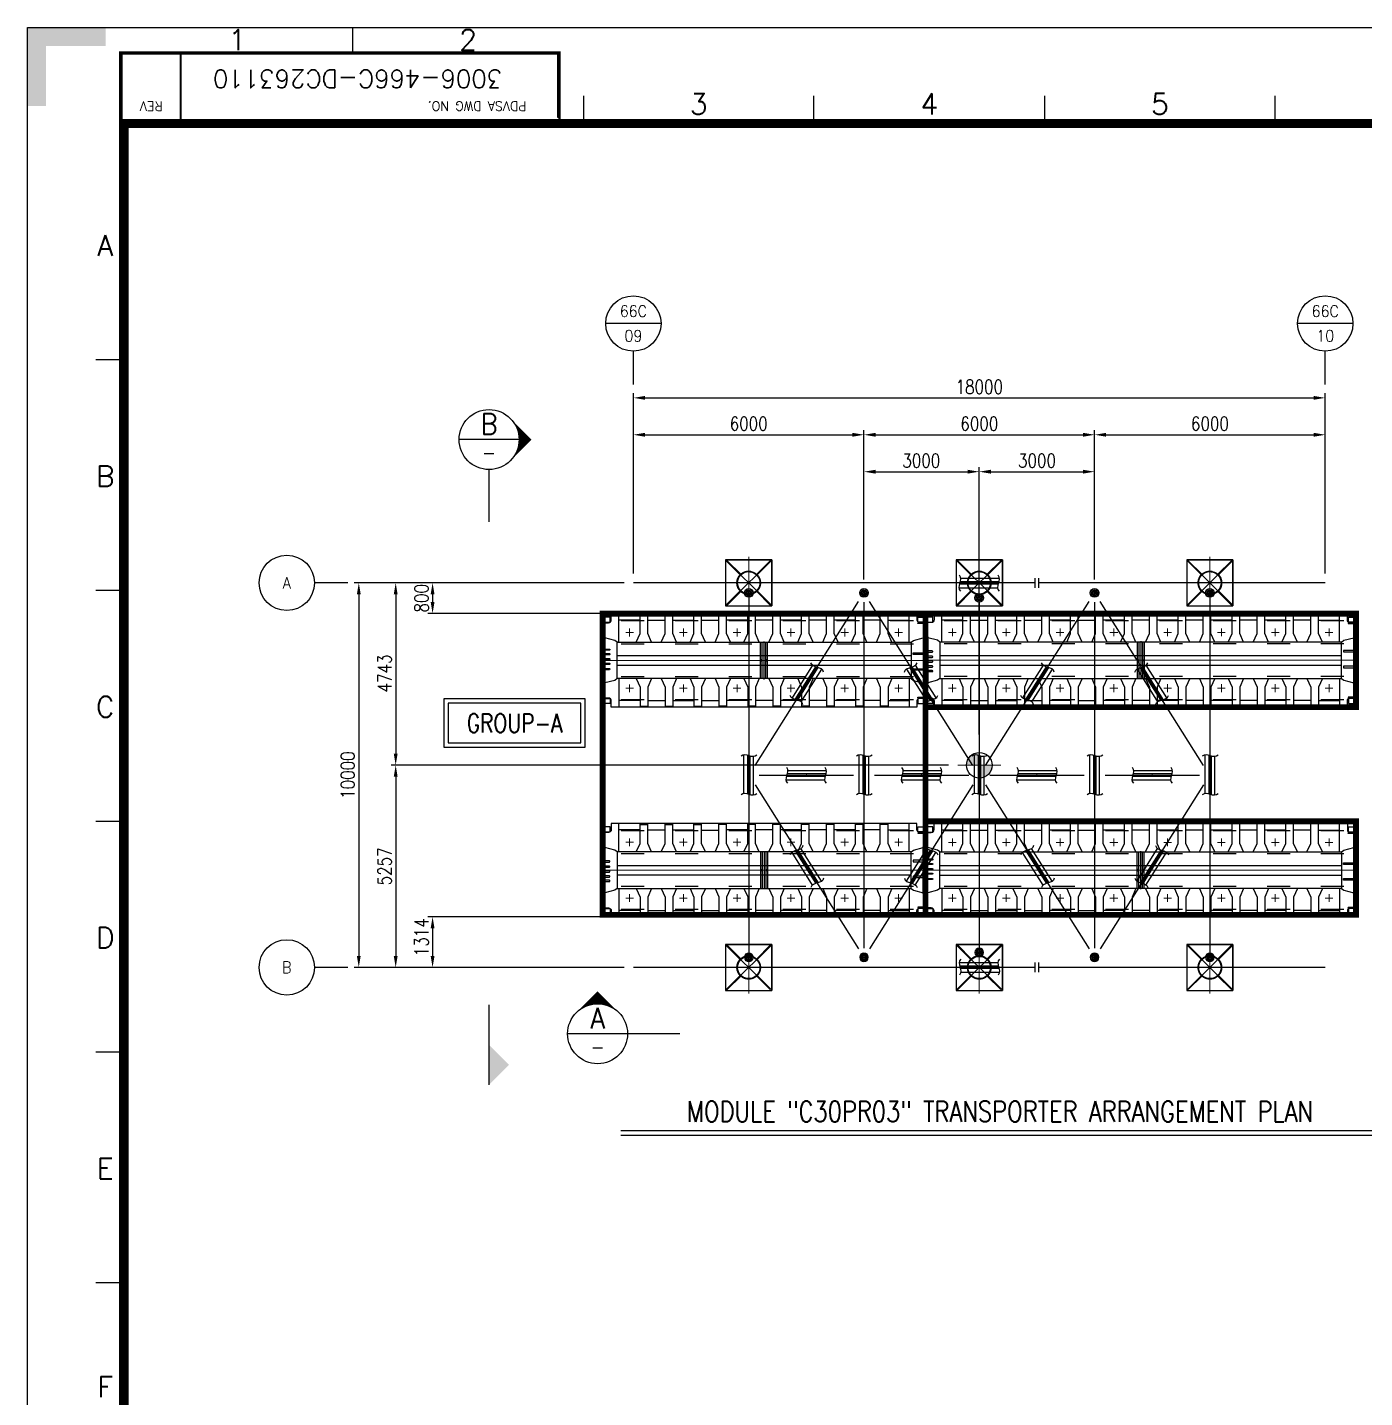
# Model space of a CAD drawing. Header units: metres. Extents: x 151392 to 252312, y -135713 to -64433.
# Drawn here: x 151392 to 186182, y -100063 to -64433 of the extents above; entities that cross this region are included whole.
import ezdxf
from ezdxf.enums import TextEntityAlignment as Align

# ---------------------------------------------------------------- set-up
doc = ezdxf.new("R2010")
doc.units = ezdxf.units.M
doc.header["$LTSCALE"] = 1200
for name, pattern in [('CENTER', [2, 1.25, -0.25, 0.25, -0.25]), ('DIVIDE', [1.25, 0.5, -0.25, 0, -0.25, 0, -0.25]), ('H1', [1.7, 1, -0.7]), ('HIDDEN', [0.375, 0.25, -0.125]), ('PHANTOM', [2.5, 1.25, -0.25, 0.25, -0.25, 0.25, -0.25])]:
    doc.linetypes.add(name, pattern=pattern)
doc.layers.get('0').update_dxf_attribs({"color": 9})
for name, color, linetype in [('CDIMEN', 7, 'Continuous'), ('CH', 2, 'Continuous'), ('CO', 7, 'Continuous'), ('CTEXTO', 7, 'Continuous'), ('DETALL', 7, 'Continuous'), ('DIM', 2, 'Continuous'), ('ETBLKA', 7, 'Continuous'), ('FORMAT', 2, 'Continuous'), ('hi', 2, 'HIDDEN'), ('li', 4, 'PHANTOM'), ('PLATAF', 2, 'Continuous'), ('TIRE', 6, 'DIVIDE'), ('TRANS', 121, 'DIVIDE')]:
    doc.layers.add(name, color=color, linetype=linetype)
doc.layers.add('CE', color=1, linetype='CENTER', lineweight=9)
doc.styles.add('ROMANS', font='romans.shx', dxfattribs={"width": 0.8, "height": 360, "bigfont": 'ghs.shx'})
doc.styles.add('romans1', font='ROMANS.SHX', dxfattribs={"width": 0.8, "height": 360})
doc.dimstyles.new('romans1$0', dxfattribs={"dimscale": 150, "dimtxt": 3, "dimasz": 2.5, "dimexe": 1, "dimexo": 2, "dimgap": 1, "dimtad": 0, "dimdec": 0, "dimtxsty": 'ROMANS', "dimcen": 2.5, "dimclrd": 2, "dimclre": 2, "dimclrt": 3, "dimazin": 0, "dimtfac": 1, "dimtdec": 0, "dimtmove": 0, "dimatfit": 3, "dimfxl": 0, "dimtvp": 0.85, "dimarcsym": 0})

# ---------------------------------------------------------------- blocks, each defined once
blk = doc.blocks.new('Offshore_HEC')
at = {"lineweight": 25}
for p, q in [((70.54, 588.74), (70.54, 593.98)), ((20, 588.76), (20, 574)), ((20, 588.74), (114.99, 588.74)), ((115.11, 588.62), (20, 588.62)), ((20, 588.49), (115.24, 588.49)), ((115.37, 588.36), (20, 588.36)), ((20, 588.24), (115.49, 588.24)), ((20.12, 574), (20.12, 588.76)), ((20.24, 588.75), (20.24, 574)), ((20.36, 574), (20.36, 588.74)), ((20.48, 588.74), (20.48, 574)), ((114.99, 574.5), (114.99, 588.75)), ((115.11, 588.75), (115.11, 574.38)), ((115.24, 574.25), (115.24, 588.75)), ((115.37, 588.75), (115.37, 574.12)), ((115.49, 574), (115.49, 588.75)), ((120.54, 579.16), (120.54, 573.16)), ((170.54, 573.16), (170.54, 579.16)), ((220.54, 579.16), (220.54, 573.16)), ((270.54, 573.16), (270.54, 579.16)), ((821, 574), (20, 574)), ((20, 574), (20, 20)), ((820.88, 573.88), (20.13, 573.88)), ((20.13, 573.88), (20.13, 20.12)), ((820.76, 573.76), (20.25, 573.76)), ((20.25, 573.76), (20.25, 20.25)), ((820.64, 573.64), (20.37, 573.64)), ((20.37, 573.64), (20.37, 20.38)), ((820.52, 573.52), (20.5, 573.52)), ((20.5, 573.52), (20.5, 20.5)), ((820.4, 573.4), (20.63, 573.4)), ((20.63, 573.4), (20.63, 20.62)), ((820.28, 573.28), (20.75, 573.28)), ((20.75, 573.28), (20.75, 20.75)), ((820.16, 573.16), (20.87, 573.16)), ((20.87, 573.16), (20.87, 20.88)), ((178.89, 572.79), (178.69, 573.16)), ((178.89, 572.79), (178.69, 573.16)), ((178.89, 572.79), (178.69, 573.16)), ((178.89, 572.79), (178.69, 573.16)), ((820.04, 573.04), (21, 573.04)), ((21, 573.04), (21, 21)), ((819.8, 572.8), (21.13, 572.8)), ((21.13, 572.8), (21.13, 21.12)), ((819.92, 572.92), (21.25, 572.92)), ((21.25, 572.92), (21.25, 21.25)), ((819.68, 572.68), (21.37, 572.68)), ((21.37, 572.68), (21.37, 21.38)), ((819.56, 572.56), (21.5, 572.56)), ((21.5, 572.56), (21.5, 21.5)), ((819.44, 572.44), (21.63, 572.44)), ((21.63, 572.44), (21.63, 21.62)), ((819.32, 572.32), (21.75, 572.32)), ((21.75, 572.32), (21.75, 21.75)), ((14.87, 522), (20.87, 522)), ((20.87, 472), (14.87, 472)), ((14.87, 422), (20.87, 422)), ((14.87, 372), (20.87, 372)), ((14.87, 322), (20.87, 322))]:
    blk.add_line(p, q, dxfattribs=at)
blk.add_lwpolyline([(0, 0), (0, 594), (841, 594), (841, 0)], close=True, dxfattribs=at)
at = {"lineweight": 20}
blk.add_lwpolyline([(33.37, 574), (33.37, 588.25), (33.25, 588.25), (33.25, 574), (33.12, 574), (33.12, 588.25)], dxfattribs=at)
at = {"lineweight": 9}
for points in [[(4, 590), (17, 590), (0, 594), (17, 594)], [(0, 577), (4, 577), (0, 594), (4, 590)]]:
    blk.add_solid(points, dxfattribs=at)
at = {"lineweight": 20, "style": 'ROMANS'}
for s, p in [('1', (45.54, 589.05)), ('2', (95.54, 589.05)), ('3', (145.54, 575.16)), ('4', (195.54, 575.16)), ('5', (245.54, 575.16)), ('A', (16.87, 544.5)), ('B', (16.87, 494.5)), ('C', (16.87, 444.5)), ('D', (16.87, 394.5)), ('E', (16.87, 344.5)), ('F', (16.87, 297.16))]:
    blk.add_text(s, height=4.5, dxfattribs=at).set_placement(p, align=Align.CENTER)
for s, p in [('REV', (26.88, 577.95)), ('PDVSA DWG NO.', (97.51, 577.95))]:
    blk.add_text(s, height=2, rotation=180, dxfattribs=at).set_placement(p, align=Align.CENTER)
blk = doc.blocks.new('A$C44376C6C')
at = {"layer": 'PLATAF', "linetype": 'H1'}
for p, q in [((-400, 25), (407, 25)), ((-408, -25), (393, -25))]:
    blk.add_line(p, q, dxfattribs=at)
at = {"layer": 'PLATAF'}
for p, q in [((418, 100), (-386, 100)), ((386, -100), (-418, -100))]:
    blk.add_line(p, q, dxfattribs=at)
for points in [[(-418, 170), (-393, 135), (-385, 96), (-390, 54), (-402, 10), (-414, -35), (-420, -79), (-416, -120), (-395, -158)], [(386, 170), (411, 135), (419, 96), (414, 54), (403, 10), (391, -35), (384, -79), (388, -120), (409, -158)]]:
    blk.add_lwpolyline(points, dxfattribs=at)
blk.add_point((0, 0), dxfattribs=at)
blk = doc.blocks.new('SHE')
at = {"layer": 'PLATAF', "linetype": 'Continuous'}
for radius in [90, 65, 40, 15]:
    blk.add_circle((0, -90), radius, dxfattribs=at)
blk = doc.blocks.new('COG')
at = {"layer": 'CH', "linetype": 'Continuous'}
h = blk.add_hatch(color=7, dxfattribs=at)
h.paths.add_polyline_path([(0, 0), (0, 2.78, 0.414214), (-2.78, 0)])
h.paths.add_polyline_path([(2.78, 0), (0, 0), (0, -2.78, 0.414214)])
at = {"layer": 'CE'}
for p, q in [((0, 4.66), (0, -4.66)), ((-4.66, 0), (4.66, 0))]:
    blk.add_line(p, q, dxfattribs=at)
at = {"layer": 'CH', "color": 2, "linetype": 'Continuous'}
blk.add_circle((0, 0), 2.78, dxfattribs=at)
blk = doc.blocks.new('TIRE')
at = {"layer": 'CE'}
for p, q in [((100, 0), (-100, 0)), ((0, 100), (0, -100))]:
    blk.add_line(p, q, dxfattribs=at)
at = {"layer": 'TIRE', "color": 1, "linetype": 'DIVIDE'}
for p, q in [((385, 300), (-385, 300)), ((385, -300), (-385, -300))]:
    blk.add_line(p, q, dxfattribs=at)
blk = doc.blocks.new('A$C317A5FFB')
at = {"layer": 'CE', "linetype": 'ByBlock'}
blk.add_line((11200, 1216), (0, 1216), dxfattribs=at)
at = {"layer": 'TRANS', "linetype": 'ByBlock', "ltscale": 0.3}
for p, q in [((425, 1691), (425, 2431)), ((975, 2261), (425, 2261)), ((975, 1913), (975, 2431)), ((975, 2406), (1175, 2406)), ((1175, 1913), (1175, 2431)), ((1175, 2261), (1625, 2261)), ((1625, 1913), (1625, 2431)), ((1625, 2406), (1825, 2406)), ((1825, 1913), (1825, 2430)), ((1825, 2261), (2375, 2261)), ((2375, 1913), (2375, 2431)), ((2375, 2406), (2575, 2406)), ((2575, 1913), (2575, 2430)), ((2575, 2260), (3025, 2260)), ((3025, 1913), (3025, 2430)), ((3225, 2406), (3025, 2406)), ((3225, 1913), (3225, 2431)), ((3775, 2261), (3225, 2261)), ((3775, 1913), (3775, 2430)), ((5375, 2406), (3775, 2406)), ((3975, 1913), (3975, 2430)), ((3975, 2260), (4425, 2260)), ((4425, 1913), (4425, 2430)), ((4625, 2406), (4425, 2406)), ((4625, 1913), (4625, 2431)), ((5175, 2261), (4625, 2261)), ((5175, 1913), (5175, 2430)), ((5375, 1913), (5375, 2431)), ((5825, 2261), (5375, 2261)), ((5825, 1913), (5825, 2431)), ((7425, 2406), (5825, 2406)), ((6025, 1913), (6025, 2431)), ((6575, 2261), (6025, 2261)), ((6575, 1913), (6575, 2430)), ((6775, 2406), (6575, 2406)), ((6775, 1913), (6775, 2431)), ((7225, 2261), (6775, 2261)), ((7225, 1913), (7225, 2431)), ((7425, 1913), (7425, 2431)), ((7975, 2261), (7425, 2261)), ((7975, 1913), (7975, 2430)), ((8175, 2406), (7975, 2406)), ((8175, 1913), (8175, 2431)), ((8625, 2261), (8175, 2261)), ((8625, 1913), (8625, 2431)), ((8825, 2406), (8625, 2406)), ((8825, 1913), (8825, 2431)), ((9375, 2261), (8825, 2261)), ((9375, 1913), (9375, 2430)), ((9575, 2406), (9375, 2406)), ((9575, 1913), (9575, 2431)), ((10025, 2261), (9575, 2261)), ((10025, 1913), (10025, 2431)), ((10225, 2406), (10025, 2406)), ((10225, 1913), (10225, 2431)), ((10225, 2261), (10775, 2261)), ((10775, 1691), (10775, 2431)), ((11200, 2186), (11000, 2186)), ((11000, 2186), (11000, 2174)), ((11000, 2174), (11200, 2174)), ((314, 1736), (60, 1804)), ((875, 1691), (975, 1913)), ((1275, 1691), (1175, 1913)), ((1525, 1691), (1625, 1913)), ((1925, 1690), (1825, 1913)), ((2275, 1691), (2375, 1913)), ((2675, 1690), (2575, 1913)), ((2925, 1690), (3025, 1913)), ((3325, 1691), (3225, 1913)), ((3675, 1690), (3775, 1913)), ((4075, 1690), (3975, 1913)), ((4325, 1690), (4425, 1913)), ((4725, 1691), (4625, 1913)), ((5075, 1690), (5175, 1913)), ((5475, 1691), (5375, 1913)), ((5725, 1691), (5825, 1913)), ((6125, 1691), (6025, 1913)), ((6475, 1690), (6575, 1913)), ((6875, 1691), (6775, 1913)), ((7125, 1691), (7225, 1913)), ((7525, 1691), (7425, 1913)), ((7875, 1690), (7975, 1913)), ((8275, 1691), (8175, 1913)), ((8525, 1691), (8625, 1913)), ((8925, 1691), (8825, 1913)), ((9275, 1690), (9375, 1913)), ((9675, 1691), (9575, 1913)), ((9925, 1691), (10025, 1913)), ((10325, 1691), (10225, 1913)), ((10886, 1736), (11140, 1804)), ((375, 1691), (314, 1736)), ((5600, 1711), (5600, 721)), ((10825, 1691), (10886, 1736)), ((11200, 1474), (10875, 1474)), ((10875, 1474), (10875, 1434)), ((10875, 1434), (11200, 1434)), ((375, 1341), (10825, 1341)), ((375, 1091), (10825, 1091)), ((375, 741), (314, 695)), ((425, 741), (425, 0)), ((875, 741), (975, 518)), ((1275, 741), (1175, 518)), ((1525, 741), (1625, 518)), ((1925, 741), (1825, 519)), ((2275, 741), (2375, 518)), ((2675, 741), (2575, 519)), ((2925, 741), (3025, 519)), ((3325, 741), (3225, 518)), ((3675, 741), (3775, 519)), ((4075, 741), (3975, 519)), ((4325, 741), (4425, 519)), ((4725, 741), (4625, 518)), ((5075, 741), (5175, 519)), ((5475, 741), (5375, 518)), ((5725, 741), (5825, 518)), ((6125, 741), (6025, 518)), ((6475, 741), (6575, 519)), ((6875, 741), (6775, 518)), ((7125, 741), (7225, 518)), ((7525, 741), (7425, 518)), ((7875, 741), (7975, 519)), ((8275, 741), (8175, 518)), ((8525, 741), (8625, 518)), ((8925, 741), (8825, 518)), ((9275, 741), (9375, 519)), ((9675, 741), (9575, 518)), ((9925, 741), (10025, 518)), ((10325, 741), (10225, 518)), ((10775, 741), (10775, 0)), ((10825, 741), (10886, 695)), ((11200, 1064), (10875, 1064)), ((10875, 1064), (10875, 1024)), ((10875, 1024), (11200, 1024)), ((314, 695), (60, 627)), ((975, 518), (975, 1)), ((1175, 518), (1175, 1)), ((1625, 518), (1625, 1)), ((1825, 519), (1825, 1)), ((2375, 518), (2375, 1)), ((2575, 519), (2575, 1)), ((3025, 519), (3025, 1)), ((3225, 518), (3225, 1)), ((3775, 519), (3775, 1)), ((3975, 519), (3975, 1)), ((4425, 519), (4425, 1)), ((4625, 518), (4625, 1)), ((5175, 519), (5175, 1)), ((5375, 518), (5375, 1)), ((5825, 518), (5825, 1)), ((6025, 518), (6025, 1)), ((6575, 519), (6575, 1)), ((6775, 518), (6775, 1)), ((7225, 518), (7225, 1)), ((7425, 518), (7425, 1)), ((7975, 519), (7975, 1)), ((8175, 518), (8175, 1)), ((8625, 518), (8625, 1)), ((8825, 518), (8825, 1)), ((9375, 519), (9375, 1)), ((9575, 518), (9575, 1)), ((10025, 518), (10025, 1)), ((10225, 518), (10225, 1)), ((10886, 695), (11140, 627)), ((975, 170), (425, 170)), ((1175, 171), (1625, 171)), ((1825, 171), (2375, 171)), ((2575, 171), (3025, 171)), ((3775, 171), (3225, 171)), ((3975, 171), (4425, 171)), ((5175, 171), (4625, 171)), ((5825, 171), (5375, 171)), ((6575, 171), (6025, 171)), ((7225, 171), (6775, 171)), ((7975, 171), (7425, 171)), ((8625, 171), (8175, 171)), ((9375, 171), (8825, 171)), ((10025, 171), (9575, 171)), ((10225, 170), (10775, 170)), ((11200, 258), (11000, 258)), ((11000, 258), (11000, 246)), ((11000, 246), (11200, 246))]:
    blk.add_line(p, q, dxfattribs=at)
for points in [[(195, 2211), (195, 2341), (0, 2341), (0, 2210), (194, 2210)], [(30, 2186), (0, 2186), (0, 246), (30, 246)], [(11005, 2211), (11005, 2341), (11200, 2341), (11200, 2210), (11006, 2210)], [(11170, 2186), (11200, 2186), (11200, 246), (11170, 246)], [(5510, 1691), (5510, 741)], [(5552, 1691), (5552, 741)], [(5648, 1691), (5648, 741)], [(5690, 1691), (5690, 741)], [(195, 221), (195, 89), (0, 89), (0, 222), (194, 222)], [(11005, 221), (11005, 89), (11200, 89), (11200, 222), (11006, 222)]]:
    blk.add_lwpolyline(points, dxfattribs=at)
at = {"layer": 'TRANS', "color": 7, "linetype": 'ByBlock', "ltscale": 0.3}
blk.add_lwpolyline([(150, 2196), (30, 2196), (30, 1825), (60, 1825), (60, 606), (30, 606), (30, 236), (150, 236, -0.414214), (225, 161), (225, 1), (10975, 1), (10975, 161, -0.414214), (11050, 236), (11170, 236), (11170, 606), (11140, 606), (11140, 1825), (11170, 1825), (11170, 2196), (11050, 2196, -0.414214), (10975, 2271), (10975, 2431), (225, 2431), (225, 2271, -0.414214)], format="xyb", close=True, dxfattribs=at)
at = {"layer": 'TRANS', "linetype": 'ByBlock', "ltscale": 0.5}
for points in [[(0, 1428), (175, 1428), (190, 1437), (190, 1449), (175, 1458), (0, 1458)], [(0, 1290), (175, 1290), (190, 1299), (190, 1311), (175, 1320), (0, 1320)], [(0, 1168), (175, 1168), (190, 1177), (190, 1189), (175, 1198), (0, 1198)], [(0, 1038), (175, 1038), (190, 1047), (190, 1059), (175, 1068), (0, 1068)], [(0, 923), (190, 923), (190, 944), (175, 953), (0, 953)]]:
    blk.add_lwpolyline(points, dxfattribs=at)
at = {"layer": 'TRANS', "linetype": 'ByBlock', "ltscale": 0.3}
blk.add_lwpolyline([(375, 741), (10825, 741), (10825, 1691), (375, 1691)], close=True, dxfattribs=at)
for centre in [(5531, 1216), (5669, 1216)]:
    blk.add_circle(centre, 21, dxfattribs=at)
at = {"layer": 'TRANS', "linetype": 'ByBlock'}
for p in [(700, 1941), (2100, 1941), (3500, 1941), (4900, 1941), (6300, 1941), (7700, 1941), (9100, 1941), (10500, 1941), (700, 491), (2100, 491), (3500, 491), (4900, 491), (6300, 491), (7700, 491), (9100, 491), (10500, 491)]:
    blk.add_blockref('TIRE', p, dxfattribs=at)
blk = doc.blocks.new('A$C0EE77790')
at = {"layer": 'CE', "linetype": 'ByBlock'}
blk.add_line((8400, 1216), (0, 1216), dxfattribs=at)
at = {"layer": 'TRANS', "linetype": 'ByBlock', "ltscale": 0.3}
for p, q in [((425, 1691), (425, 2431)), ((975, 2261), (425, 2261)), ((975, 1913), (975, 2431)), ((975, 2406), (1175, 2406)), ((1175, 1913), (1175, 2431)), ((1175, 2261), (1625, 2261)), ((1625, 1913), (1625, 2431)), ((1625, 2406), (1825, 2406)), ((1825, 1913), (1825, 2430)), ((1825, 2261), (2375, 2261)), ((2375, 1913), (2375, 2431)), ((2375, 2406), (2575, 2406)), ((2575, 1913), (2575, 2430)), ((2575, 2260), (3025, 2260)), ((3025, 1913), (3025, 2430)), ((3225, 2406), (3025, 2406)), ((3225, 1913), (3225, 2431)), ((3775, 2261), (3225, 2261)), ((3775, 1913), (3775, 2430)), ((3975, 2406), (3775, 2406)), ((3975, 1913), (3975, 2431)), ((4425, 2261), (3975, 2261)), ((4425, 1913), (4425, 2431)), ((4625, 2406), (4425, 2406)), ((4625, 1913), (4625, 2431)), ((5175, 2261), (4625, 2261)), ((5175, 1913), (5175, 2430)), ((5375, 2406), (5175, 2406)), ((5375, 1913), (5375, 2431)), ((5825, 2261), (5375, 2261)), ((5825, 1913), (5825, 2431)), ((6025, 2406), (5825, 2406)), ((6025, 1913), (6025, 2431)), ((6575, 2261), (6025, 2261)), ((6575, 1913), (6575, 2430)), ((6775, 2406), (6575, 2406)), ((6775, 1913), (6775, 2431)), ((7225, 2261), (6775, 2261)), ((7225, 1913), (7225, 2431)), ((7425, 2406), (7225, 2406)), ((7425, 1913), (7425, 2431)), ((7425, 2261), (7975, 2261)), ((7975, 1691), (7975, 2431)), ((8400, 2186), (8200, 2186)), ((8200, 2186), (8200, 2174)), ((8200, 2174), (8400, 2174)), ((314, 1736), (60, 1804)), ((875, 1691), (975, 1913)), ((1275, 1691), (1175, 1913)), ((1525, 1691), (1625, 1913)), ((1925, 1690), (1825, 1913)), ((2275, 1691), (2375, 1913)), ((2675, 1690), (2575, 1913)), ((2925, 1690), (3025, 1913)), ((3325, 1691), (3225, 1913)), ((3675, 1690), (3775, 1913)), ((4075, 1691), (3975, 1913)), ((4325, 1691), (4425, 1913)), ((4725, 1691), (4625, 1913)), ((5075, 1690), (5175, 1913)), ((5475, 1691), (5375, 1913)), ((5725, 1691), (5825, 1913)), ((6125, 1691), (6025, 1913)), ((6475, 1690), (6575, 1913)), ((6875, 1691), (6775, 1913)), ((7125, 1691), (7225, 1913)), ((7525, 1691), (7425, 1913)), ((8086, 1736), (8340, 1804)), ((375, 1691), (314, 1736)), ((4200, 1711), (4200, 721)), ((8025, 1691), (8086, 1736)), ((8400, 1474), (8075, 1474)), ((8075, 1474), (8075, 1434)), ((8075, 1434), (8400, 1434)), ((375, 1341), (8025, 1341)), ((375, 1091), (8025, 1091)), ((375, 741), (314, 695)), ((425, 741), (425, 0)), ((875, 741), (975, 518)), ((1275, 741), (1175, 518)), ((1525, 741), (1625, 518)), ((1925, 741), (1825, 519)), ((2275, 741), (2375, 518)), ((2675, 741), (2575, 519)), ((2925, 741), (3025, 519)), ((3325, 741), (3225, 518)), ((3675, 741), (3775, 519)), ((4075, 741), (3975, 518)), ((4325, 741), (4425, 518)), ((4725, 741), (4625, 518)), ((5075, 741), (5175, 519)), ((5475, 741), (5375, 518)), ((5725, 741), (5825, 518)), ((6125, 741), (6025, 518)), ((6475, 741), (6575, 519)), ((6875, 741), (6775, 518)), ((7125, 741), (7225, 518)), ((7525, 741), (7425, 518)), ((7975, 741), (7975, 0)), ((8025, 741), (8086, 695)), ((8400, 1064), (8075, 1064)), ((8075, 1064), (8075, 1024)), ((8075, 1024), (8400, 1024)), ((314, 695), (60, 627)), ((975, 518), (975, 1)), ((1175, 518), (1175, 1)), ((1625, 518), (1625, 1)), ((1825, 519), (1825, 1)), ((2375, 518), (2375, 1)), ((2575, 519), (2575, 1)), ((3025, 519), (3025, 1)), ((3225, 518), (3225, 1)), ((3775, 519), (3775, 1)), ((3975, 518), (3975, 1)), ((4425, 518), (4425, 1)), ((4625, 518), (4625, 1)), ((5175, 519), (5175, 1)), ((5375, 518), (5375, 1)), ((5825, 518), (5825, 1)), ((6025, 518), (6025, 1)), ((6575, 519), (6575, 1)), ((6775, 518), (6775, 1)), ((7225, 518), (7225, 1)), ((7425, 518), (7425, 1)), ((8086, 695), (8340, 627)), ((975, 170), (425, 170)), ((1175, 171), (1625, 171)), ((1825, 171), (2375, 171)), ((2575, 171), (3025, 171)), ((3775, 171), (3225, 171)), ((4425, 171), (3975, 171)), ((5175, 171), (4625, 171)), ((5825, 171), (5375, 171)), ((6575, 171), (6025, 171)), ((7225, 171), (6775, 171)), ((7425, 170), (7975, 170)), ((8400, 258), (8200, 258)), ((8200, 258), (8200, 246)), ((8200, 246), (8400, 246))]:
    blk.add_line(p, q, dxfattribs=at)
for points in [[(195, 2211), (195, 2341), (0, 2341), (0, 2210), (194, 2210)], [(30, 2186), (0, 2186), (0, 246), (30, 246)], [(8205, 2211), (8205, 2341), (8400, 2341), (8400, 2210), (8206, 2210)], [(8370, 2186), (8400, 2186), (8400, 246), (8370, 246)], [(4110, 1691), (4110, 741)], [(4152, 1691), (4152, 741)], [(4248, 1691), (4248, 741)], [(4290, 1691), (4290, 741)], [(195, 221), (195, 89), (0, 89), (0, 222), (194, 222)], [(8205, 221), (8205, 89), (8400, 89), (8400, 222), (8206, 222)]]:
    blk.add_lwpolyline(points, dxfattribs=at)
at = {"layer": 'TRANS', "color": 7, "linetype": 'ByBlock', "ltscale": 0.3}
blk.add_lwpolyline([(150, 2196), (30, 2196), (30, 1825), (60, 1825), (60, 606), (30, 606), (30, 236), (150, 236, -0.414214), (225, 161), (225, 1), (8175, 1), (8175, 161, -0.414214), (8250, 236), (8370, 236), (8370, 606), (8340, 606), (8340, 1825), (8370, 1825), (8370, 2196), (8250, 2196, -0.414214), (8175, 2271), (8175, 2431), (225, 2431), (225, 2271, -0.414214)], format="xyb", close=True, dxfattribs=at)
at = {"layer": 'TRANS', "linetype": 'ByBlock', "ltscale": 0.5}
for points in [[(0, 1428), (175, 1428), (190, 1437), (190, 1449), (175, 1458), (0, 1458)], [(0, 1290), (175, 1290), (190, 1299), (190, 1311), (175, 1320), (0, 1320)], [(0, 1168), (175, 1168), (190, 1177), (190, 1189), (175, 1198), (0, 1198)], [(0, 1038), (175, 1038), (190, 1047), (190, 1059), (175, 1068), (0, 1068)], [(0, 923), (190, 923), (190, 944), (175, 953), (0, 953)]]:
    blk.add_lwpolyline(points, dxfattribs=at)
at = {"layer": 'TRANS', "linetype": 'ByBlock', "ltscale": 0.3}
blk.add_lwpolyline([(375, 741), (8025, 741), (8025, 1691), (375, 1691)], close=True, dxfattribs=at)
for centre in [(4131, 1216), (4269, 1216)]:
    blk.add_circle(centre, 21, dxfattribs=at)
at = {"layer": 'TRANS', "linetype": 'ByBlock'}
for p in [(700, 1941), (2100, 1941), (3500, 1941), (4900, 1941), (6300, 1941), (7700, 1941), (700, 491), (2100, 491), (3500, 491), (4900, 491), (6300, 491), (7700, 491)]:
    blk.add_blockref('TIRE', p, dxfattribs=at)
blk = doc.blocks.new('*D30')
at = {"layer": 'CDIMEN', "lineweight": -2, "ltscale": 0.1, "transparency": 16777216}
for p, q in [((167158, -78637), (167158, -74906)), ((167458, -75026), (172858, -75026)), ((173158, -78787), (173158, -74906))]:
    blk.add_line(p, q, dxfattribs=at)
at = {"layer": 'CDIMEN', "ltscale": 0.1, "transparency": 16777216}
for points in [[(167458, -74976), (167458, -75076), (167158, -75026)], [(172858, -74976), (172858, -75076), (173158, -75026)]]:
    blk.add_solid(points, dxfattribs=at)
at = {"layer": 'DEFPOINTS', "color": 0, "ltscale": 0.1, "transparency": 16777216}
for p in [(173158, -75026), (167158, -78877), (173158, -79027)]:
    blk.add_point(p, dxfattribs=at)
at = {"layer": 'CDIMEN', "ltscale": 0.1, "transparency": 16777216, "insert": (170158, -74738), "char_height": 360, "attachment_point": 5, "style": 'romans1'}
blk.add_mtext('6000', dxfattribs=at)
blk = doc.blocks.new('*D31')
at = {"layer": 'CDIMEN', "lineweight": -2, "ltscale": 0.1, "transparency": 16777216}
for p, q in [((173158, -78787), (173158, -74906)), ((173458, -75026), (178858, -75026)), ((179158, -78787), (179158, -74906))]:
    blk.add_line(p, q, dxfattribs=at)
at = {"layer": 'CDIMEN', "ltscale": 0.1, "transparency": 16777216}
for points in [[(173458, -74976), (173458, -75076), (173158, -75026)], [(178858, -74976), (178858, -75076), (179158, -75026)]]:
    blk.add_solid(points, dxfattribs=at)
at = {"layer": 'DEFPOINTS', "color": 0, "ltscale": 0.1, "transparency": 16777216}
for p in [(179158, -75026), (173158, -79027), (179158, -79027)]:
    blk.add_point(p, dxfattribs=at)
at = {"layer": 'CDIMEN', "ltscale": 0.1, "transparency": 16777216, "insert": (176158, -74738), "char_height": 360, "attachment_point": 5, "style": 'romans1'}
blk.add_mtext('6000', dxfattribs=at)
blk = doc.blocks.new('*D32')
at = {"layer": 'CDIMEN', "lineweight": -2, "ltscale": 0.1, "transparency": 16777216}
for p, q in [((179158, -78787), (179158, -74906)), ((179458, -75026), (184858, -75026)), ((185158, -78637), (185158, -74906))]:
    blk.add_line(p, q, dxfattribs=at)
at = {"layer": 'CDIMEN', "ltscale": 0.1, "transparency": 16777216}
for points in [[(179458, -74976), (179458, -75076), (179158, -75026)], [(184858, -74976), (184858, -75076), (185158, -75026)]]:
    blk.add_solid(points, dxfattribs=at)
at = {"layer": 'DEFPOINTS', "color": 0, "ltscale": 0.1, "transparency": 16777216}
for p in [(185158, -75026), (179158, -79027), (185158, -78877)]:
    blk.add_point(p, dxfattribs=at)
at = {"layer": 'CDIMEN', "ltscale": 0.1, "transparency": 16777216, "insert": (182158, -74738), "char_height": 360, "attachment_point": 5, "style": 'romans1'}
blk.add_mtext('6000', dxfattribs=at)
blk = doc.blocks.new('*D33')
at = {"layer": 'CDIMEN', "lineweight": -2, "ltscale": 0.1, "transparency": 16777216}
for p, q in [((173158, -78787), (173158, -75866)), ((176158, -82821), (176158, -75866)), ((173458, -75986), (175858, -75986))]:
    blk.add_line(p, q, dxfattribs=at)
at = {"layer": 'CDIMEN', "ltscale": 0.1, "transparency": 16777216}
for points in [[(173458, -75936), (173458, -76036), (173158, -75986)], [(175858, -75936), (175858, -76036), (176158, -75986)]]:
    blk.add_solid(points, dxfattribs=at)
at = {"layer": 'DEFPOINTS', "color": 0, "ltscale": 0.1, "transparency": 16777216}
for p in [(176158, -75986), (173158, -79027), (176158, -83061)]:
    blk.add_point(p, dxfattribs=at)
at = {"layer": 'CDIMEN', "ltscale": 0.1, "transparency": 16777216, "insert": (174648, -75698), "char_height": 360, "attachment_point": 5, "style": 'romans1'}
blk.add_mtext('3000', dxfattribs=at)
blk = doc.blocks.new('*D34')
at = {"layer": 'CDIMEN', "lineweight": -2, "ltscale": 0.1, "transparency": 16777216}
for p, q in [((176158, -82821), (176158, -75866)), ((179158, -78787), (179158, -75866)), ((176458, -75986), (178858, -75986))]:
    blk.add_line(p, q, dxfattribs=at)
at = {"layer": 'CDIMEN', "ltscale": 0.1, "transparency": 16777216}
for points in [[(176458, -75936), (176458, -76036), (176158, -75986)], [(178858, -75936), (178858, -76036), (179158, -75986)]]:
    blk.add_solid(points, dxfattribs=at)
at = {"layer": 'DEFPOINTS', "color": 0, "ltscale": 0.1, "transparency": 16777216}
for p in [(179158, -75986), (179158, -79027), (176158, -83061)]:
    blk.add_point(p, dxfattribs=at)
at = {"layer": 'CDIMEN', "ltscale": 0.1, "transparency": 16777216, "insert": (177658, -75698), "char_height": 360, "attachment_point": 5, "style": 'romans1'}
blk.add_mtext('3000', dxfattribs=at)
blk = doc.blocks.new('*D35')
at = {"layer": 'CDIMEN', "lineweight": -2, "ltscale": 0.1, "transparency": 16777216}
for p, q in [((167158, -78637), (167158, -73946)), ((167458, -74066), (184858, -74066)), ((185158, -78637), (185158, -73946))]:
    blk.add_line(p, q, dxfattribs=at)
at = {"layer": 'CDIMEN', "ltscale": 0.1, "transparency": 16777216}
for points in [[(167458, -74016), (167458, -74116), (167158, -74066)], [(184858, -74016), (184858, -74116), (185158, -74066)]]:
    blk.add_solid(points, dxfattribs=at)
at = {"layer": 'DEFPOINTS', "color": 0, "ltscale": 0.1, "transparency": 16777216}
for p in [(185158, -74066), (167158, -78877), (185158, -78877)]:
    blk.add_point(p, dxfattribs=at)
at = {"layer": 'CDIMEN', "ltscale": 0.1, "transparency": 16777216, "insert": (176158, -73778), "char_height": 360, "attachment_point": 5, "style": 'romans1'}
blk.add_mtext('18000', dxfattribs=at)
blk = doc.blocks.new('*D36')
at = {"layer": 'CDIMEN', "lineweight": -2, "ltscale": 0.1, "transparency": 16777216}
for p, q in [((166918, -78877), (161814, -78877)), ((161934, -79177), (161934, -79377)), ((166343, -79677), (161814, -79677))]:
    blk.add_line(p, q, dxfattribs=at)
at = {"layer": 'CDIMEN', "ltscale": 0.1, "transparency": 16777216}
for points in [[(161884, -79177), (161984, -79177), (161934, -78877)], [(161884, -79377), (161984, -79377), (161934, -79677)]]:
    blk.add_solid(points, dxfattribs=at)
at = {"layer": 'DEFPOINTS', "color": 0, "ltscale": 0.1, "transparency": 16777216}
for p in [(167158, -78877), (161934, -79677), (166583, -79677)]:
    blk.add_point(p, dxfattribs=at)
at = {"layer": 'CDIMEN', "ltscale": 0.1, "transparency": 16777216, "insert": (161646, -79277), "char_height": 360, "attachment_point": 5, "rotation": 90, "style": 'romans1'}
blk.add_mtext('800', dxfattribs=at)
blk = doc.blocks.new('*D37')
at = {"layer": 'CDIMEN', "lineweight": -2, "ltscale": 0.1, "transparency": 16777216}
for p, q in [((166918, -78877), (160854, -78877)), ((160974, -79177), (160974, -83320)), ((175358, -83620), (160854, -83620))]:
    blk.add_line(p, q, dxfattribs=at)
at = {"layer": 'CDIMEN', "ltscale": 0.1, "transparency": 16777216}
for points in [[(160924, -79177), (161024, -79177), (160974, -78877)], [(160924, -83320), (161024, -83320), (160974, -83620)]]:
    blk.add_solid(points, dxfattribs=at)
at = {"layer": 'DEFPOINTS', "color": 0, "ltscale": 0.1, "transparency": 16777216}
for p in [(167158, -78877), (160974, -83620), (175598, -83620)]:
    blk.add_point(p, dxfattribs=at)
at = {"layer": 'CDIMEN', "ltscale": 0.1, "transparency": 16777216, "insert": (160686, -81233), "char_height": 360, "attachment_point": 5, "rotation": 90, "style": 'romans1'}
blk.add_mtext('4743', dxfattribs=at)
blk = doc.blocks.new('*D38')
at = {"layer": 'CDIMEN', "lineweight": -2, "ltscale": 0.1, "transparency": 16777216}
for p, q in [((175358, -83620), (160854, -83620)), ((160974, -83920), (160974, -88577)), ((166918, -88877), (160854, -88877))]:
    blk.add_line(p, q, dxfattribs=at)
at = {"layer": 'CDIMEN', "ltscale": 0.1, "transparency": 16777216}
for points in [[(160924, -83920), (161024, -83920), (160974, -83620)], [(160924, -88577), (161024, -88577), (160974, -88877)]]:
    blk.add_solid(points, dxfattribs=at)
at = {"layer": 'DEFPOINTS', "color": 0, "ltscale": 0.1, "transparency": 16777216}
for p in [(175598, -83620), (160974, -88877), (167158, -88877)]:
    blk.add_point(p, dxfattribs=at)
at = {"layer": 'CDIMEN', "ltscale": 0.1, "transparency": 16777216, "insert": (160686, -86248), "char_height": 360, "attachment_point": 5, "rotation": 90, "style": 'romans1'}
blk.add_mtext('5257', dxfattribs=at)
blk = doc.blocks.new('*D39')
at = {"layer": 'CDIMEN', "lineweight": -2, "ltscale": 0.1, "transparency": 16777216}
for p, q in [((166343, -87563), (161814, -87563)), ((161934, -87863), (161934, -88577)), ((166918, -88877), (161814, -88877))]:
    blk.add_line(p, q, dxfattribs=at)
at = {"layer": 'CDIMEN', "ltscale": 0.1, "transparency": 16777216}
for points in [[(161884, -87863), (161984, -87863), (161934, -87563)], [(161884, -88577), (161984, -88577), (161934, -88877)]]:
    blk.add_solid(points, dxfattribs=at)
at = {"layer": 'DEFPOINTS', "color": 0, "ltscale": 0.1, "transparency": 16777216}
for p in [(166583, -87563), (161934, -88877), (167158, -88877)]:
    blk.add_point(p, dxfattribs=at)
at = {"layer": 'CDIMEN', "ltscale": 0.1, "transparency": 16777216, "insert": (161646, -88092), "char_height": 360, "attachment_point": 5, "rotation": 90, "style": 'romans1'}
blk.add_mtext('1314', dxfattribs=at)
blk = doc.blocks.new('*D40')
at = {"layer": 'CDIMEN', "lineweight": -2, "ltscale": 0.1, "transparency": 16777216}
for p, q in [((166918, -78877), (159894, -78877)), ((160014, -79177), (160014, -88577)), ((166918, -88877), (159894, -88877))]:
    blk.add_line(p, q, dxfattribs=at)
at = {"layer": 'CDIMEN', "ltscale": 0.1, "transparency": 16777216}
for points in [[(159964, -79177), (160064, -79177), (160014, -78877)], [(159964, -88577), (160064, -88577), (160014, -88877)]]:
    blk.add_solid(points, dxfattribs=at)
at = {"layer": 'DEFPOINTS', "color": 0, "ltscale": 0.1, "transparency": 16777216}
for p in [(167158, -78877), (160014, -88877), (167158, -88877)]:
    blk.add_point(p, dxfattribs=at)
at = {"layer": 'CDIMEN', "ltscale": 0.1, "transparency": 16777216, "insert": (159726, -83877), "char_height": 360, "attachment_point": 5, "rotation": 90, "style": 'romans1'}
blk.add_mtext('10000', dxfattribs=at)
blk = doc.blocks.new('R-C03')
at = {"layer": 'DETALL'}
blk.add_line((-17.33, 0), (0, 0), dxfattribs=at)
blk.add_solid([(-17.33, 0), (-8.67, 0), (-13, 4.33)], dxfattribs=at)
blk = doc.blocks.new('A$C3F2974E3')
at = {"layer": 'CE', "color": 1, "linetype": 'CENTER'}
for p, q in [((-600, 600), (600, -600)), ((600, 600), (-600, -600)), ((0, 680), (0, -680)), ((-680, 0), (680, 0))]:
    blk.add_line(p, q, dxfattribs=at)
at = {"layer": 'CO', "color": 7, "linetype": 'Continuous'}
for p, q in [((-600, 600), (-600, -600)), ((-600, 600), (600, 600)), ((-576, 562), (-562, 576)), ((-576, 562), (-223, 208)), ((-562, 576), (-208, 223)), ((208, 223), (562, 576)), ((223, 208), (576, 562)), ((576, 562), (562, 576)), ((600, 600), (600, -600)), ((-223, -208), (-576, -562)), ((-208, -223), (-562, -576)), ((208, -223), (562, -576)), ((223, -208), (576, -562)), ((-600, -600), (600, -600)), ((-576, -562), (-562, -576)), ((576, -562), (562, -576))]:
    blk.add_line(p, q, dxfattribs=at)
for radius in [305, 292]:
    blk.add_circle((0, 0), radius, dxfattribs=at)
blk = doc.blocks.new('A$C209A7348')
at = {"layer": 'hi'}
blk.add_circle((0, 0), 293, dxfattribs=at)
at = {"layer": 'li'}
blk.add_lwpolyline([(-600, -600), (600, -600), (600, 600), (-600, 600)], close=True, dxfattribs=at)
blk.add_circle((0, 0), 305, dxfattribs=at)
blk.add_blockref('A$C3F2974E3', (0, 0))

msp = doc.modelspace()

# ---------------------------------------------------------------- linework, layer by layer
msp.add_line((164183.3, -75150.9), (162623.3, -75150.9))
at = {"color": 0, "linetype": 'PHANTOM', "const_width": 150}
for points in [[(174757.9, -79676.9), (166357.9, -79676.9), (166357.9, -87508.9), (174757.9, -87508.9)], [(174757.9, -79676.9), (185957.9, -79676.9), (185957.9, -82106.9), (174757.9, -82106.9)], [(174757.9, -87508.9), (185957.9, -87508.9), (185957.9, -85078.9), (174757.9, -85078.9)]]:
    msp.add_lwpolyline(points, close=True, dxfattribs=at)
at = {"color": 2}
msp.add_lwpolyline([(162230, -83152.9), (165905, -83152.9), (165905, -81894.4), (162230, -81894.4)], close=True, dxfattribs=at)
msp.add_lwpolyline([(162342.5, -83040.4), (165792.5, -83040.4), (165792.5, -82006.9), (162342.5, -82006.9)], close=True)
at = {"layer": 'CH'}
for p, q in [((166829.3, -93116.6), (186559.3, -93116.6)), ((166829.3, -93236.6), (186559.3, -93236.6))]:
    msp.add_line(p, q, dxfattribs=at)
at = {"layer": 'DETALL'}
for p, q in [((163403.3, -77294), (163403.3, -75930.9)), ((168370.9, -90601), (165447.8, -90601))]:
    msp.add_line(p, q, dxfattribs=at)
for centre in [(163403.3, -75150.9), (166227.8, -90601)]:
    msp.add_circle(centre, 780, dxfattribs=at)
for points in [[(164002.6, -74647.1), (163997.9, -74646), (163954.8, -74599.3)], [(164043.2, -74687.7), (164032.4, -74689.8), (164002.6, -74647.1), (163997.9, -74646)], [(164081.2, -74725.7), (164060.1, -74730.1), (164043.2, -74687.7), (164032.4, -74689.8)], [(164113.1, -74757.6), (164076.4, -74756.7), (164081.2, -74725.7), (164060.1, -74730.1)], [(164146.5, -74791), (164096.7, -74793.8), (164113.1, -74757.6), (164076.4, -74756.7)], [(164196.4, -74840.9), (164119, -74840.7), (164146.5, -74791), (164096.7, -74793.8)], [(164245.4, -74889.9), (164138.5, -74890.4), (164196.4, -74840.9), (164119, -74840.7)], [(164296.3, -74940.8), (164154.6, -74941.2), (164245.4, -74889.9), (164138.5, -74890.4)], [(164359.3, -75003.8), (164169.2, -75003.5), (164296.3, -74940.8), (164154.6, -74941.2)], [(164436.3, -75080.8), (164180.1, -75080), (164359.3, -75003.8), (164169.2, -75003.5)], [(164506.4, -75150.9), (164183.3, -75150.9), (164436.3, -75080.8), (164180.1, -75080)], [(164506.4, -75150.9), (164183.3, -75150.9), (164436.3, -75221), (164180.1, -75221.7)], [(164146.5, -75510.7), (164096.7, -75508), (164113.1, -75544.2), (164076.4, -75545)], [(164196.4, -75460.9), (164119, -75461), (164146.5, -75510.7), (164096.7, -75508)], [(164245.4, -75411.8), (164138.5, -75411.4), (164196.4, -75460.9), (164119, -75461)], [(164296.3, -75361), (164154.6, -75360.6), (164245.4, -75411.8), (164138.5, -75411.4)], [(164359.3, -75297.9), (164169.2, -75298.3), (164296.3, -75361), (164154.6, -75360.6)], [(164436.3, -75221), (164180.1, -75221.7), (164359.3, -75297.9), (164169.2, -75298.3)], [(164002.6, -75654.7), (163997.9, -75655.7), (163954.8, -75702.4)], [(164043.2, -75614.1), (164032.4, -75612), (164002.6, -75654.7), (163997.9, -75655.7)], [(164081.2, -75576.1), (164060.1, -75571.6), (164043.2, -75614.1), (164032.4, -75612)], [(164113.1, -75544.2), (164076.4, -75545), (164081.2, -75576.1), (164060.1, -75571.6)], [(165966.8, -89758.9), (165967.3, -89865.8), (165917.8, -89807.9), (165917.6, -89885.3)], [(166017.7, -89708), (166018.1, -89849.7), (165966.8, -89758.9), (165967.3, -89865.8)], [(166080.7, -89645), (166080.4, -89835.1), (166017.7, -89708), (166018.1, -89849.7)], [(166157.7, -89568), (166156.9, -89824.3), (166080.7, -89645), (166080.4, -89835.1)], [(166227.8, -89497.9), (166227.8, -89821), (166157.7, -89568), (166156.9, -89824.3)], [(166227.8, -89497.9), (166227.8, -89821), (166297.9, -89568), (166298.7, -89824.3)], [(166297.9, -89568), (166298.7, -89824.3), (166374.9, -89645), (166375.2, -89835.1)], [(166374.9, -89645), (166375.2, -89835.1), (166437.9, -89708), (166437.5, -89849.7)], [(166437.9, -89708), (166437.5, -89849.7), (166488.8, -89758.9), (166488.3, -89865.8)], [(166488.8, -89758.9), (166488.3, -89865.8), (166537.8, -89807.9), (166538, -89885.3)], [(165724, -90001.7), (165723, -90006.4), (165676.3, -90049.5)], [(165764.6, -89961.1), (165766.7, -89971.9), (165724, -90001.7), (165723, -90006.4)], [(165802.6, -89923.2), (165807, -89944.3), (165764.6, -89961.1), (165766.7, -89971.9)], [(165834.5, -89891.3), (165833.7, -89927.9), (165802.6, -89923.2), (165807, -89944.3)], [(165868, -89857.8), (165870.7, -89907.6), (165834.5, -89891.3), (165833.7, -89927.9)], [(165917.8, -89807.9), (165917.6, -89885.3), (165868, -89857.8), (165870.7, -89907.6)], [(166537.8, -89807.9), (166538, -89885.3), (166587.6, -89857.8), (166584.9, -89907.6)], [(166587.6, -89857.8), (166584.9, -89907.6), (166621.1, -89891.3), (166621.9, -89927.9)], [(166621.1, -89891.3), (166621.9, -89927.9), (166653, -89923.2), (166648.6, -89944.3)], [(166653, -89923.2), (166648.6, -89944.3), (166691, -89961.1), (166688.9, -89971.9)], [(166691, -89961.1), (166688.9, -89971.9), (166731.6, -90001.7), (166732.6, -90006.4)], [(166731.6, -90001.7), (166732.6, -90006.4), (166779.3, -90049.5)]]:
    msp.add_solid(points, dxfattribs=at)
at = {"layer": 'FORMAT'}
for p, q in [((167157.9, -73716.4), (167157.9, -72852.4)), ((185157.9, -73716.4), (185157.9, -72852.4)), ((159724.9, -78876.9), (158860.9, -78876.9)), ((159724.9, -88876.9), (158860.9, -88876.9))]:
    msp.add_line(p, q, dxfattribs=at)
for points in [[(167877.9, -72132.4), (166437.9, -72132.4)], [(185877.9, -72132.4), (184437.9, -72132.4)]]:
    msp.add_lwpolyline(points, dxfattribs=at)
for centre in [(167157.9, -72132.4), (185157.9, -72132.4), (158140.9, -78876.9), (158140.9, -88876.9)]:
    msp.add_circle(centre, 720, dxfattribs=at)
at = {"layer": 'PLATAF', "linetype": 'Continuous'}
for p, q in [((177607.9, -79001.9), (177607.9, -78751.9)), ((177707.9, -79001.9), (177707.9, -78751.9)), ((170322.9, -83626.7), (173017.7, -79361.3)), ((175992.9, -83626.7), (173298.1, -79361.3)), ((176322.9, -83626.7), (179017.7, -79361.3)), ((181992.9, -83626.7), (179298.1, -79361.3)), ((170322.9, -84127.1), (173017.7, -88392.5)), ((175992.9, -84127.1), (173298.1, -88392.5)), ((176322.9, -84127.1), (179017.7, -88392.5)), ((181992.9, -84127.1), (179298.1, -88392.5)), ((177607.9, -89001.9), (177607.9, -88751.9)), ((177707.9, -89001.9), (177707.9, -88751.9))]:
    msp.add_line(p, q, dxfattribs=at)
for points in [[(177607.9, -78876.9), (167157.9, -78876.9)], [(185157.9, -78876.9), (177707.9, -78876.9)], [(170157.9, -79251.9), (170157.9, -88501.9)], [(173157.9, -79376.9), (173157.9, -88376.9)], [(176157.9, -79376.9), (176157.9, -88376.9)], [(179157.9, -79376.9), (179157.9, -88376.9)], [(182157.9, -79251.9), (182157.9, -88501.9)], [(170432.9, -83876.9), (172882.9, -83876.9)], [(173432.9, -83876.9), (175882.9, -83876.9)], [(176432.9, -83876.9), (178882.9, -83876.9)], [(179432.9, -83876.9), (181882.9, -83876.9)], [(177607.9, -88876.9), (167157.9, -88876.9)], [(185157.9, -88876.9), (177707.9, -88876.9)]]:
    msp.add_lwpolyline(points, dxfattribs=at)

# ---------------------------------------------------------------- block references
at = {"xscale": -120, "yscale": 120, "zscale": 120, "rotation": 270}
msp.add_blockref('R-C03', (163403.3, -89852.9), dxfattribs=at)
at = {"layer": 'CO', "xscale": 120, "yscale": 120, "zscale": 120}
msp.add_blockref('COG', (176157.9, -83619.9), dxfattribs=at)
at = {"layer": 'DIM'}
for p in [(170157.9, -78876.9), (176157.9, -78876.9), (182157.9, -78876.9), (170157.9, -88876.9), (176157.9, -88876.9), (182157.9, -88876.9)]:
    msp.add_blockref('A$C209A7348', p, dxfattribs=at)
at = {"layer": 'ETBLKA', "xscale": 120, "yscale": 120, "zscale": 120}
msp.add_blockref('Offshore_HEC', (151392.1, -135712.6), dxfattribs=at)
at = {"layer": 'PLATAF'}
for p, xscale, yscale, zscale, rotation in [((176157.9, -78876.9), 1.25, 1.25, 1.25, 180), ((171670.3, -81494), -1.249999999970472, 1.25, 1.249999999999829, 237.7157040878353), ((174645.5, -81494), 1.249999999970472, 1.249999999970472, 1.249999999970472, 122.2842959121647), ((177670.3, -81494), -1.249999999970472, 1.25, 1.249999999999829, 237.7157040878353), ((180645.5, -81494), 1.249999999970472, 1.249999999970472, 1.249999999970472, 122.2842959121647), ((170157.9, -83876.9), 1.25, 1.25, 1.25, 270), ((173157.9, -83876.9), 1.25, 1.25, 1.25, 270), ((176157.9, -83876.9), 1.25, 1.25, 1.25, 270), ((179157.9, -83876.9), 1.25, 1.25, 1.25, 270), ((182157.9, -83876.9), 1.25, 1.25, 1.25, 270), ((171657.9, -83876.9), 1.25, 1.25, 1.25, 180), ((174657.9, -83876.9), 1.25, 1.25, 1.25, 180), ((177657.9, -83876.9), 1.25, 1.25, 1.25, 180), ((180657.9, -83876.9), 1.25, 1.25, 1.25, 180), ((171670.3, -86259.8), 1.249999999976623, 1.249999999976623, 1.249999999976623, 302.2842959119866), ((174645.5, -86259.8), -1.249999999976623, 1.25, 1.249999999999829, 57.71570408801341), ((177670.3, -86259.8), 1.249999999976623, 1.249999999976623, 1.249999999976623, 302.2842959119866), ((180645.5, -86259.8), -1.249999999976623, 1.25, 1.249999999999829, 57.71570408801341)]:
    msp.add_blockref('A$C44376C6C', p, dxfattribs=dict(at, xscale=xscale, yscale=yscale, zscale=zscale, rotation=rotation))
at = {"layer": 'PLATAF', "linetype": 'Continuous', "xscale": 1.25, "yscale": 1.25, "zscale": 1.25}
for p in [(170157.9, -79026.9), (173157.9, -79026.9), (179157.9, -79026.9), (182157.9, -79026.9), (176157.9, -79151.9)]:
    msp.add_blockref('SHE', p, dxfattribs=at)
at = {"layer": 'PLATAF', "color": 3, "xscale": -1, "rotation": 180}
for name, p in [('A$C0EE77790', (166357.9, -79676.3)), ('A$C317A5FFB', (174757.9, -85133.6))]:
    msp.add_blockref(name, p, dxfattribs=at)
at = {"layer": 'PLATAF', "color": 3}
for name, p in [('A$C317A5FFB', (174757.9, -82106.3)), ('A$C0EE77790', (166357.9, -87563.6))]:
    msp.add_blockref(name, p, dxfattribs=at)
at = {"layer": 'PLATAF', "linetype": 'Continuous', "xscale": -1.25, "yscale": 1.25, "zscale": 1.25, "rotation": 180}
for p in [(170157.9, -88726.9), (173157.9, -88726.9), (176157.9, -88601.9), (179157.9, -88726.9), (182157.9, -88726.9)]:
    msp.add_blockref('SHE', p, dxfattribs=at)
at = {"layer": 'PLATAF', "xscale": -1.25, "yscale": 1.25, "zscale": 1.25}
msp.add_blockref('A$C44376C6C', (176157.9, -88876.9), dxfattribs=at)

# ---------------------------------------------------------------- texts
at = {"layer": 'CO', "style": 'ROMANS', "width": 0.8}
msp.add_text('GROUP-A', height=480, dxfattribs=at).set_placement((164067.5, -82523.6), align=Align.MIDDLE)
at = {"layer": 'CTEXTO', "color": 7, "style": 'ROMANS'}
msp.add_text('3006-466C-DC263110', height=468.293, rotation=180, dxfattribs=at).set_placement((159981.9, -65772.6), align=Align.MIDDLE)
at = {"layer": 'DETALL', "style": 'ROMANS', "width": 0.9}
for s, height, p in [('B', 540, (163403.3, -75015.7)), ('-', 360, (163403.3, -75670.9)), ('A', 540, (166227.8, -90465.8)), ('-', 360, (166227.8, -91121))]:
    msp.add_text(s, height=height, dxfattribs=at).set_placement(p, align=Align.CENTER)
at = {"layer": 'FORMAT', "style": 'ROMANS', "width": 0.9}
for s, p in [('66C', (167157.9, -71812.4)), ('66C', (185157.9, -71812.4)), ('09', (167157.9, -72452.4)), ('10', (185157.9, -72452.4)), ('A', (158140.9, -78876.9)), ('B', (158140.9, -88876.9))]:
    msp.add_text(s, height=300, dxfattribs=at).set_placement(p, align=Align.MIDDLE_CENTER)
at = {"layer": 'FORMAT', "style": 'ROMANS', "width": 0.8}
msp.add_text('MODULE "C30PR03" TRANSPORTER ARRANGEMENT PLAN', height=540, dxfattribs=at).set_placement((176694.3, -92891.6), align=Align.CENTER)

# ---------------------------------------------------------------- dimensions: what is measured, and where the dimension line sits
at = {"layer": 'CDIMEN', "ltscale": 0.1}
for base, p1, p2, picture, middle in [((185157.9, -74066.1), (167157.9, -78876.9), (185157.9, -78876.9), '*D35', (176157.9, -74066.1)), ((176157.9, -75986.1), (173157.9, -79026.9), (176157.9, -83060.5), '*D33', (174647.9, -75986.1))]:
    dim = msp.add_linear_dim(base=base, p1=p1, p2=p2, dimstyle='romans1$0', override={"dimscale": 120, "dimgap": 0, "dimzin": 0, "dimtxsty": 'romans1', "dimcen": 1, "dimdle": 1, "dimclrd": 256, "dimclre": 256, "dimclrt": 256, "dimatfit": 0, "dimtvp": 0.8}, dxfattribs=at)
    dim.commit()
    dim.dimension.update_dxf_attribs({"geometry": picture, "text_midpoint": middle, "dimtype": 160})
for base, p1, p2, picture, middle in [((173157.9, -75026.1), (167157.9, -78876.9), (173157.9, -79026.9), '*D30', (170157.9, -74738.1)), ((179157.9, -75026.1), (173157.9, -79026.9), (179157.9, -79026.9), '*D31', (176157.9, -74738.1)), ((185157.9, -75026.1), (179157.9, -79026.9), (185157.9, -78876.9), '*D32', (182157.9, -74738.1)), ((179157.9, -75986.1), (176157.9, -83060.5), (179157.9, -79026.9), '*D34', (177657.9, -75698.1))]:
    dim = msp.add_linear_dim(base=base, p1=p1, p2=p2, dimstyle='romans1$0', override={"dimscale": 120, "dimgap": 0, "dimzin": 0, "dimtxsty": 'romans1', "dimcen": 1, "dimdle": 1, "dimclrd": 256, "dimclre": 256, "dimclrt": 256, "dimatfit": 0, "dimtvp": 0.8}, dxfattribs=at)
    dim.commit()
    dim.dimension.update_dxf_attribs({"geometry": picture, "text_midpoint": middle})
for base, p1, p2, picture, middle in [((160013.8, -88876.9), (167157.9, -78876.9), (167157.9, -88876.9), '*D40', (160013.8, -83876.9)), ((160973.8, -83619.9), (167157.9, -78876.9), (175598.5, -83619.9), '*D37', (160973.8, -81232.9)), ((161933.8, -88876.9), (166582.9, -87562.9), (167157.9, -88876.9), '*D39', (161933.8, -88091.8))]:
    dim = msp.add_linear_dim(base=base, p1=p1, p2=p2, angle=90, dimstyle='romans1$0', override={"dimscale": 120, "dimgap": 0, "dimzin": 0, "dimtxsty": 'romans1', "dimcen": 1, "dimdle": 1, "dimclrd": 256, "dimclre": 256, "dimclrt": 256, "dimatfit": 0, "dimtvp": 0.8}, dxfattribs=at)
    dim.commit()
    dim.dimension.update_dxf_attribs({"geometry": picture, "text_midpoint": middle, "dimtype": 160})
for base, p1, p2, picture, middle in [((161933.8, -79676.9), (167157.9, -78876.9), (166582.9, -79676.9), '*D36', (161645.8, -79276.9)), ((160973.8, -88876.9), (175598.5, -83619.9), (167157.9, -88876.9), '*D38', (160685.8, -86248.4))]:
    dim = msp.add_linear_dim(base=base, p1=p1, p2=p2, angle=90, dimstyle='romans1$0', override={"dimscale": 120, "dimgap": 0, "dimzin": 0, "dimtxsty": 'romans1', "dimcen": 1, "dimdle": 1, "dimclrd": 256, "dimclre": 256, "dimclrt": 256, "dimatfit": 0, "dimtvp": 0.8}, dxfattribs=at)
    dim.commit()
    dim.dimension.update_dxf_attribs({"geometry": picture, "text_midpoint": middle})

doc.saveas('drawing.dxf')
